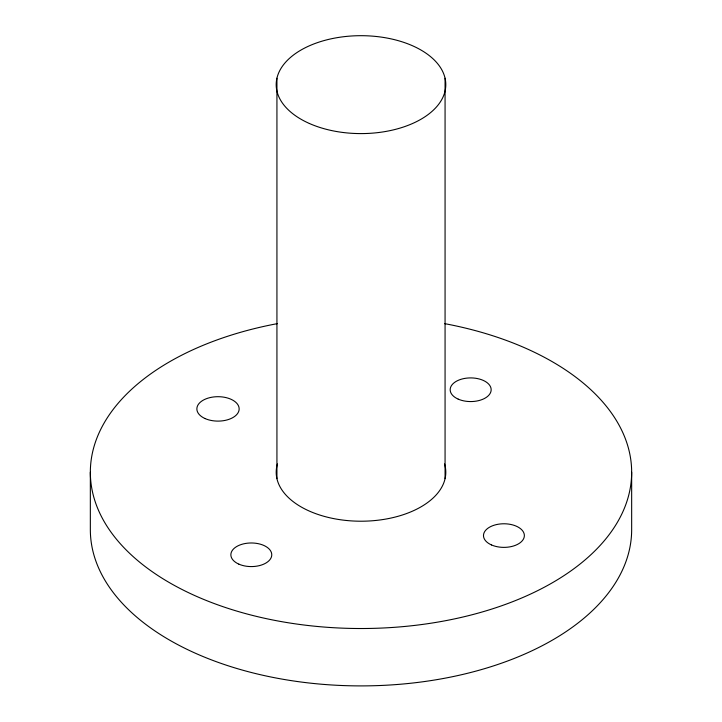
<?xml version="1.0" encoding="UTF-8"?>
<svg xmlns="http://www.w3.org/2000/svg" width="722" height="722" viewBox="0 0 722 722"><rect width="100%" height="100%" fill="white"/><g stroke="black" fill="none" stroke-linecap="round" stroke-linejoin="round"><path stroke-width="1.08" d="M631.66 472.251L631.66 529.632A270.66 156.268 0 0 1 361 685.9A270.66 156.268 0 0 1 90.34 529.632L90.34 472.251M445.068 78.247L445.068 478.641M276.932 78.247L276.932 478.641M444.562 323.618A270.66 156.268 0 0 1 579.983 564.09A270.66 156.268 0 0 1 142.017 564.09A270.66 156.268 0 0 1 277.438 323.618M444.562 463.93A84.799 48.952 0 0 1 361 521.212A84.799 48.952 0 0 1 277.438 463.93M491.483 544.939A20.442 11.805 0 0 0 524.19 537.114A20.442 11.805 0 0 0 496.104 524.668A20.442 11.805 0 0 0 491.483 544.939M458.19 399.122A20.496 11.832 0 0 0 490.987 391.279A20.496 11.832 0 0 0 462.829 378.806A20.496 11.832 0 0 0 458.19 399.122M205.138 418.589A21.146 12.211 0 0 0 238.973 410.502A21.146 12.211 0 0 0 209.912 397.623A21.146 12.211 0 0 0 205.138 418.589M238.865 564.144A20.451 11.805 0 0 0 271.589 556.319A20.451 11.805 0 0 0 243.485 543.874A20.451 11.805 0 0 0 238.865 564.144M309.377 123.48A84.799 48.952 0 0 0 445.068 91.026A84.799 48.952 0 0 0 328.546 39.412A84.799 48.952 0 0 0 309.377 123.48"/></g></svg>
